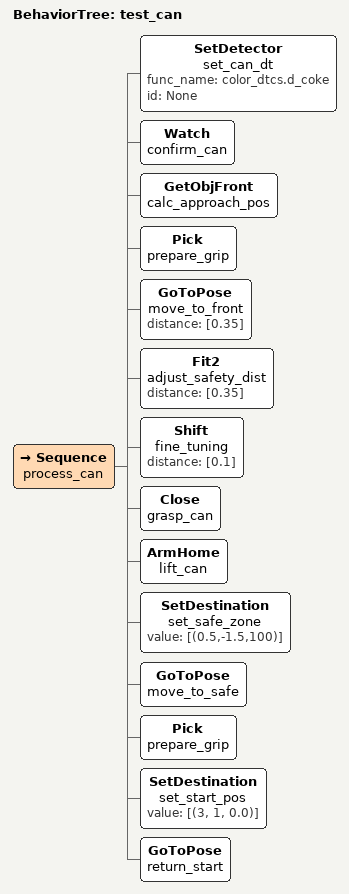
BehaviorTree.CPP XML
<root>
    <BehaviorTree ID="test_can">

    <Sequence name="process_can">
        <SetDetector name="set_can_dt" func_name="color_dtcs.d_coke" id="None"/>
        <Watch name="confirm_can"/>

        <GetObjFront name="calc_approach_pos"/>
        <Pick name="prepare_grip"/>

        <GoToPose name="move_to_front" distance="[0.35]"/>
        <Fit2 name="adjust_safety_dist" distance="[0.35]"/>
        <Shift name="fine_tuning" distance="[0.1]"/>
        <Close name="grasp_can"/>
        <ArmHome name="lift_can"/>

        <SetDestination name="set_safe_zone" value="[(0.5,-1.5,100)]"/>
        <GoToPose name="move_to_safe"/>

        <Pick name="prepare_grip"/>

        <SetDestination name="set_start_pos" value="[(3, 1, 0.0)]"/>
        <GoToPose name="return_start"/>
    </Sequence>

    </BehaviorTree>
</root>
